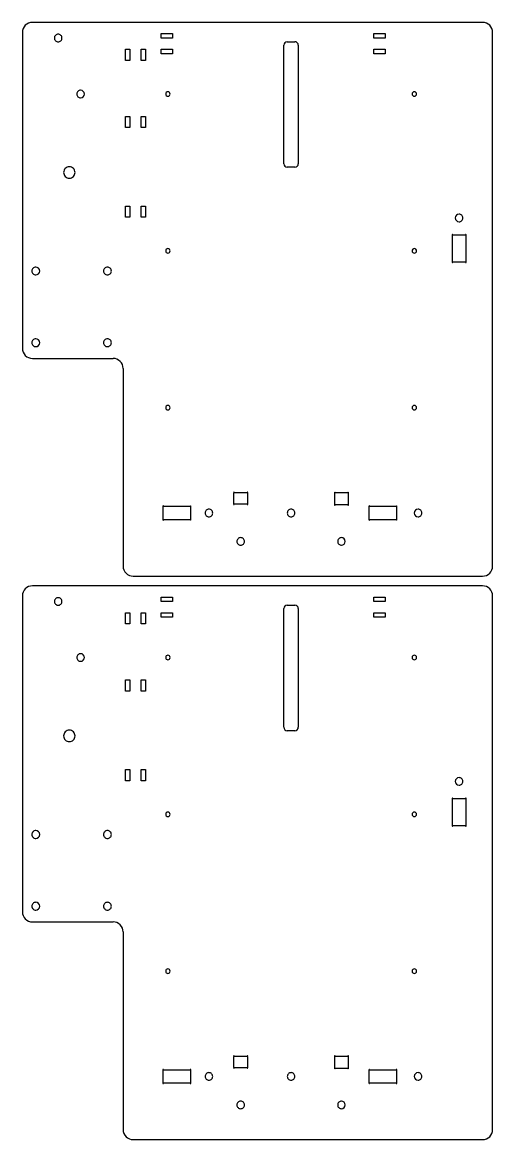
# Model space of a CAD drawing. Extents: x 0.2 to 24, y 4.2 to 23.9.
# Drawn here: x 0.16 to 8.43, y 4.2 to 23.83 of the extents above; entities that cross this region are included whole.
import ezdxf

# ---------------------------------------------------------------- set-up
doc = ezdxf.new("R2010")
doc.units = 0
doc.layers.add('Layer_1', color=7, linetype='CONTINUOUS')

msp = doc.modelspace()

# ---------------------------------------------------------------- linework, layer by layer
at = {"layer": 'Layer_1', "color": 1}
for points in [[(8.254563, 23.832835), (0.341177, 23.832835)], [(0.164011, 23.655669), (0.164011, 18.104488)], [(8.431728, 14.277717), (8.431728, 23.655669)], [(4.762437, 21.34636), (4.762437, 23.432974)], [(4.821492, 23.492029), (4.95535, 23.492029)], [(5.014405, 23.432974), (5.014405, 21.34636)], [(4.95535, 21.287305), (4.821492, 21.287305)], [(7.723067, 19.622205), (7.723067, 20.090709)], [(7.728972, 20.096614), (7.953381, 20.096614)], [(7.959287, 20.090709), (7.959287, 19.622205)], [(7.953381, 19.616299), (7.728972, 19.616299)], [(0.341177, 17.927323), (1.7585, 17.927323)], [(1.935665, 17.750157), (1.935665, 14.277717)], [(3.884484, 15.370236), (3.884484, 15.56315)], [(3.890389, 15.569055), (4.114799, 15.569055)], [(4.120704, 15.56315), (4.120704, 15.370236)], [(5.656137, 15.358425), (5.656137, 15.56315)], [(5.662043, 15.569055), (5.886452, 15.569055)], [(5.892358, 15.56315), (5.892358, 15.358425)], [(2.640389, 15.098583), (2.640389, 15.322992)], [(2.646295, 15.328898), (3.114799, 15.328898)], [(3.120704, 15.322992), (3.120704, 15.098583)], [(4.114799, 15.364331), (3.890389, 15.364331)], [(5.886452, 15.35252), (5.662043, 15.35252)], [(6.262437, 15.098583), (6.262437, 15.322992)], [(6.268342, 15.328898), (6.736846, 15.328898)], [(6.742752, 15.322992), (6.742752, 15.098583)], [(3.114799, 15.092677), (2.646295, 15.092677)], [(6.736846, 15.092677), (6.268342, 15.092677)], [(2.11283, 14.100551), (8.254563, 14.100551)], [(0.164011, 13.754291), (0.164011, 8.20311)], [(8.254563, 13.931457), (0.341177, 13.931457)], [(8.431728, 4.376339), (8.431728, 13.754291)], [(4.821492, 13.590651), (4.95535, 13.590651)], [(4.762437, 11.444982), (4.762437, 13.531596)], [(5.014405, 13.531596), (5.014405, 11.444982)], [(4.95535, 11.385927), (4.821492, 11.385927)], [(7.723067, 9.720827), (7.723067, 10.189331)], [(7.728972, 10.195236), (7.953381, 10.195236)], [(7.959287, 10.189331), (7.959287, 9.720827)], [(7.953381, 9.714921), (7.728972, 9.714921)], [(0.341177, 8.025945), (1.7585, 8.025945)], [(1.935665, 7.84878), (1.935665, 4.376339)], [(3.884484, 5.468858), (3.884484, 5.661772)], [(3.890389, 5.667677), (4.114799, 5.667677)], [(4.120704, 5.661772), (4.120704, 5.468858)], [(5.656137, 5.457047), (5.656137, 5.661772)], [(5.662043, 5.667677), (5.886452, 5.667677)], [(5.892358, 5.661772), (5.892358, 5.457047)], [(2.640389, 5.197205), (2.640389, 5.421614)], [(2.646295, 5.42752), (3.114799, 5.42752)], [(3.120704, 5.421614), (3.120704, 5.197205)], [(4.114799, 5.462953), (3.890389, 5.462953)], [(5.886452, 5.451142), (5.662043, 5.451142)], [(6.262437, 5.197205), (6.262437, 5.421614)], [(6.268342, 5.42752), (6.736846, 5.42752)], [(6.742752, 5.421614), (6.742752, 5.197205)], [(3.114799, 5.191299), (2.646295, 5.191299)], [(6.736846, 5.191299), (6.268342, 5.191299)], [(2.11283, 4.199173), (8.254563, 4.199173)]]:
    msp.add_lwpolyline(points, dxfattribs=at)
for points in [[(2.604956, 23.635984), (2.801807, 23.635984), (2.801807, 23.557244), (2.604956, 23.557244)], [(6.345114, 23.635984), (6.541964, 23.635984), (6.541964, 23.557244), (6.345114, 23.557244)], [(0.860862, 23.557244)], [(1.975035, 23.360394), (2.053775, 23.360394), (2.053775, 23.163543), (1.975035, 23.163543)], [(2.250626, 23.360394), (2.329366, 23.360394), (2.329366, 23.163543), (2.250626, 23.163543)], [(2.604956, 23.360394), (2.801807, 23.360394), (2.801807, 23.281654), (2.604956, 23.281654)], [(6.345114, 23.360394), (6.541964, 23.360394), (6.541964, 23.281654), (6.345114, 23.281654)], [(1.254563, 22.572992)], [(2.762437, 22.572992)], [(7.093145, 22.572992)], [(1.975035, 22.179291), (2.053775, 22.179291), (2.053775, 21.982441), (1.975035, 21.982441)], [(2.250626, 22.179291), (2.329366, 22.179291), (2.329366, 21.982441), (2.250626, 21.982441)], [(1.091177, 21.195039)], [(1.975035, 20.604488), (2.053775, 20.604488), (2.053775, 20.407638), (1.975035, 20.407638)], [(2.250626, 20.604488), (2.329366, 20.604488), (2.329366, 20.407638), (2.250626, 20.407638)], [(7.908106, 20.395826)], [(2.762437, 19.817087)], [(7.093145, 19.817087)], [(0.46913, 19.462756)], [(1.728972, 19.462756)], [(0.46913, 18.202913)], [(1.728972, 18.202913)], [(2.762437, 17.061181)], [(7.093145, 17.061181)], [(3.510468, 15.210787)], [(4.95535, 15.210787)], [(7.187633, 15.210787)], [(4.069523, 14.710787)], [(5.841177, 14.710787)], [(0.860862, 13.655866)], [(2.604956, 13.734606), (2.801807, 13.734606), (2.801807, 13.655866), (2.604956, 13.655866)], [(6.345114, 13.734606), (6.541964, 13.734606), (6.541964, 13.655866), (6.345114, 13.655866)], [(1.975035, 13.459016), (2.053775, 13.459016), (2.053775, 13.262165), (1.975035, 13.262165)], [(2.250626, 13.459016), (2.329366, 13.459016), (2.329366, 13.262165), (2.250626, 13.262165)], [(2.604956, 13.459016), (2.801807, 13.459016), (2.801807, 13.380276), (2.604956, 13.380276)], [(6.345114, 13.459016), (6.541964, 13.459016), (6.541964, 13.380276), (6.345114, 13.380276)], [(1.254563, 12.671614)], [(2.762437, 12.671614)], [(7.093145, 12.671614)], [(1.975035, 12.277913), (2.053775, 12.277913), (2.053775, 12.081063), (1.975035, 12.081063)], [(2.250626, 12.277913), (2.329366, 12.277913), (2.329366, 12.081063), (2.250626, 12.081063)], [(1.091177, 11.293661)], [(1.975035, 10.70311), (2.053775, 10.70311), (2.053775, 10.50626), (1.975035, 10.50626)], [(2.250626, 10.70311), (2.329366, 10.70311), (2.329366, 10.50626), (2.250626, 10.50626)], [(7.908106, 10.494448)], [(2.762437, 9.915709)], [(7.093145, 9.915709)], [(0.46913, 9.561378)], [(1.728972, 9.561378)], [(0.46913, 8.301535)], [(1.728972, 8.301535)], [(2.762437, 7.159803)], [(7.093145, 7.159803)], [(3.510468, 5.309409)], [(4.95535, 5.309409)], [(7.187633, 5.309409)], [(4.069523, 4.809409)], [(5.841177, 4.809409)]]:
    msp.add_lwpolyline(points, close=True, dxfattribs=at)
for points in [[(0.215902, 23.780944), (0.182677, 23.747719), (0.164011, 23.702656), (0.164011, 23.655669)], [(0.341177, 23.832835), (0.29419, 23.832835), (0.249127, 23.814169), (0.215902, 23.780944)], [(8.379837, 23.780944), (8.346612, 23.814169), (8.30155, 23.832835), (8.254563, 23.832835)], [(8.431728, 23.655669), (8.431728, 23.702656), (8.413062, 23.747719), (8.379837, 23.780944)], [(0.746607, 23.60457), (0.734055, 23.592018), (0.727004, 23.574995), (0.727004, 23.557244)], [(0.793933, 23.624173), (0.776182, 23.624173), (0.759158, 23.617122), (0.746607, 23.60457)], [(0.841259, 23.60457), (0.828707, 23.617122), (0.811683, 23.624173), (0.793933, 23.624173)], [(0.860862, 23.557244), (0.860862, 23.574995), (0.85381, 23.592018), (0.841259, 23.60457)], [(0.727004, 23.557244), (0.727004, 23.539493), (0.734055, 23.52247), (0.746607, 23.509918)], [(0.746607, 23.509918), (0.759158, 23.497366), (0.776182, 23.490315), (0.793933, 23.490315)], [(0.793933, 23.490315), (0.811683, 23.490315), (0.828707, 23.497366), (0.841259, 23.509918)], [(0.841259, 23.509918), (0.85381, 23.52247), (0.860862, 23.539493), (0.860862, 23.557244)], [(4.821492, 23.492029), (4.788884, 23.492029), (4.762447, 23.4656), (4.762437, 23.432992)], [(4.997115, 23.474744), (4.986039, 23.485823), (4.971016, 23.492047), (4.95535, 23.492047)], [(5.014405, 23.432974), (5.01441, 23.44864), (5.00819, 23.463665), (4.997115, 23.474744)], [(1.140307, 22.620318), (1.127756, 22.607767), (1.120704, 22.590743), (1.120704, 22.572992)], [(1.187633, 22.639921), (1.169883, 22.639921), (1.152859, 22.63287), (1.140307, 22.620318)], [(1.254563, 22.572992), (1.254563, 22.609956), (1.224597, 22.639921), (1.187633, 22.639921)], [(2.695228, 22.600831), (2.687844, 22.593448), (2.683696, 22.583434), (2.683696, 22.572992)], [(2.723067, 22.612362), (2.712625, 22.612362), (2.702611, 22.608214), (2.695228, 22.600831)], [(2.750905, 22.600831), (2.743522, 22.608214), (2.733508, 22.612362), (2.723067, 22.612362)], [(2.762437, 22.572992), (2.762437, 22.583434), (2.758289, 22.593448), (2.750905, 22.600831)], [(7.025936, 22.600831), (7.018553, 22.593448), (7.014405, 22.583434), (7.014405, 22.572992)], [(7.053775, 22.612362), (7.043334, 22.612362), (7.03332, 22.608214), (7.025936, 22.600831)], [(7.081614, 22.600831), (7.074231, 22.608214), (7.064217, 22.612362), (7.053775, 22.612362)], [(7.093145, 22.572992), (7.093145, 22.583434), (7.088997, 22.593448), (7.081614, 22.600831)], [(1.120704, 22.572992), (1.120704, 22.555241), (1.127756, 22.538218), (1.140307, 22.525666)], [(1.140307, 22.525666), (1.152859, 22.513114), (1.169883, 22.506063), (1.187633, 22.506063)], [(1.187633, 22.506063), (1.224597, 22.506063), (1.254563, 22.536028), (1.254563, 22.572992)], [(2.683696, 22.572992), (2.683696, 22.562551), (2.687844, 22.552537), (2.695228, 22.545153)], [(2.695228, 22.545153), (2.702611, 22.53777), (2.712625, 22.533622), (2.723067, 22.533622)], [(2.723067, 22.533622), (2.733508, 22.533622), (2.743522, 22.53777), (2.750905, 22.545153)], [(2.750905, 22.545153), (2.758289, 22.552537), (2.762437, 22.562551), (2.762437, 22.572992)], [(7.014405, 22.572992), (7.014405, 22.562551), (7.018553, 22.552537), (7.025936, 22.545153)], [(7.025936, 22.545153), (7.03332, 22.53777), (7.043334, 22.533622), (7.053775, 22.533622)], [(7.053775, 22.533622), (7.064217, 22.533622), (7.074231, 22.53777), (7.081614, 22.545153)], [(7.081614, 22.545153), (7.088997, 22.552537), (7.093145, 22.562551), (7.093145, 22.572992)], [(0.919794, 21.266028), (0.900967, 21.247201), (0.890389, 21.221665), (0.890389, 21.195039)], [(0.990783, 21.295433), (0.964157, 21.295433), (0.938621, 21.284856), (0.919794, 21.266028)], [(1.061772, 21.266028), (1.042945, 21.284856), (1.017409, 21.295433), (0.990783, 21.295433)], [(1.091177, 21.195039), (1.091177, 21.221665), (1.0806, 21.247201), (1.061772, 21.266028)], [(4.762437, 21.34636), (4.762447, 21.313752), (4.788884, 21.287323), (4.821492, 21.287323)], [(4.95535, 21.287305), (4.971016, 21.287305), (4.986039, 21.293529), (4.997115, 21.304608)], [(4.997115, 21.304608), (5.00819, 21.315687), (5.01441, 21.330712), (5.014405, 21.346378)], [(0.890389, 21.195039), (0.890389, 21.168413), (0.900967, 21.142878), (0.919794, 21.12405)], [(0.919794, 21.12405), (0.938621, 21.105223), (0.964157, 21.094646), (0.990783, 21.094646)], [(0.990783, 21.094646), (1.017409, 21.094646), (1.042945, 21.105223), (1.061772, 21.12405)], [(1.061772, 21.12405), (1.0806, 21.142878), (1.091177, 21.168413), (1.091177, 21.195039)], [(7.841177, 20.462756), (7.804213, 20.462756), (7.774248, 20.43279), (7.774248, 20.395826)], [(7.888503, 20.443152), (7.875951, 20.455704), (7.858927, 20.462756), (7.841177, 20.462756)], [(7.908106, 20.395826), (7.908106, 20.413577), (7.901054, 20.430601), (7.888503, 20.443152)], [(7.774248, 20.395826), (7.774248, 20.358862), (7.804213, 20.328897), (7.841177, 20.328897)], [(7.841177, 20.328897), (7.858927, 20.328897), (7.875951, 20.335949), (7.888503, 20.3485)], [(7.888503, 20.3485), (7.901054, 20.361052), (7.908106, 20.378076), (7.908106, 20.395826)], [(7.718891, 20.10079), (7.717202, 20.099101), (7.716696, 20.096561), (7.717611, 20.094354)], [(7.717611, 20.094354), (7.718525, 20.092147), (7.720678, 20.090709), (7.723067, 20.090709)], [(7.725326, 20.10207), (7.72312, 20.102984), (7.72058, 20.102479), (7.718891, 20.10079)], [(7.728972, 20.096614), (7.728972, 20.099003), (7.727533, 20.101156), (7.725326, 20.10207)], [(7.957027, 20.10207), (7.95482, 20.101156), (7.953381, 20.099003), (7.953381, 20.096614)], [(7.963463, 20.10079), (7.961774, 20.102479), (7.959234, 20.102984), (7.957027, 20.10207)], [(7.959287, 20.090709), (7.961676, 20.090709), (7.963829, 20.092147), (7.964743, 20.094354)], [(7.964743, 20.094354), (7.965657, 20.096561), (7.965152, 20.099101), (7.963463, 20.10079)], [(2.695228, 19.844925), (2.687844, 19.837542), (2.683696, 19.827528), (2.683696, 19.817087)], [(2.723067, 19.856457), (2.712625, 19.856457), (2.702611, 19.852309), (2.695228, 19.844925)], [(2.750905, 19.844925), (2.743522, 19.852309), (2.733508, 19.856457), (2.723067, 19.856457)], [(2.762437, 19.817087), (2.762437, 19.827528), (2.758289, 19.837542), (2.750905, 19.844925)], [(7.025936, 19.844925), (7.018553, 19.837542), (7.014405, 19.827528), (7.014405, 19.817087)], [(7.053775, 19.856457), (7.043334, 19.856457), (7.03332, 19.852309), (7.025936, 19.844925)], [(7.081614, 19.844925), (7.074231, 19.852309), (7.064217, 19.856457), (7.053775, 19.856457)], [(7.093145, 19.817087), (7.093145, 19.827528), (7.088997, 19.837542), (7.081614, 19.844925)], [(2.683696, 19.817087), (2.683696, 19.806645), (2.687844, 19.796631), (2.695228, 19.789248)], [(2.695228, 19.789248), (2.702611, 19.781864), (2.712625, 19.777717), (2.723067, 19.777717)], [(2.723067, 19.777717), (2.733508, 19.777717), (2.743522, 19.781864), (2.750905, 19.789248)], [(2.750905, 19.789248), (2.758289, 19.796631), (2.762437, 19.806645), (2.762437, 19.817087)], [(7.014405, 19.817087), (7.014405, 19.806645), (7.018553, 19.796631), (7.025936, 19.789248)], [(7.025936, 19.789248), (7.03332, 19.781864), (7.043334, 19.777717), (7.053775, 19.777717)], [(7.053775, 19.777717), (7.064217, 19.777717), (7.074231, 19.781864), (7.081614, 19.789248)], [(7.081614, 19.789248), (7.088997, 19.796631), (7.093145, 19.806645), (7.093145, 19.817087)], [(0.351514, 19.511474), (0.338593, 19.498553), (0.331334, 19.481029), (0.331334, 19.462756)], [(0.331334, 19.462756), (0.331334, 19.444483), (0.338593, 19.426959), (0.351514, 19.414038)], [(0.400232, 19.531654), (0.381959, 19.531654), (0.364435, 19.524395), (0.351514, 19.511474)], [(0.46913, 19.462756), (0.46913, 19.500807), (0.438283, 19.531654), (0.400232, 19.531654)], [(0.400232, 19.393858), (0.438283, 19.393858), (0.46913, 19.424705), (0.46913, 19.462756)], [(1.611356, 19.511474), (1.598436, 19.498553), (1.591177, 19.481029), (1.591177, 19.462756)], [(1.591177, 19.462756), (1.591177, 19.444483), (1.598436, 19.426959), (1.611356, 19.414038)], [(1.660074, 19.531654), (1.641802, 19.531654), (1.624277, 19.524395), (1.611356, 19.511474)], [(1.708792, 19.511474), (1.695872, 19.524395), (1.678347, 19.531654), (1.660074, 19.531654)], [(1.728972, 19.462756), (1.728972, 19.481029), (1.721713, 19.498553), (1.708792, 19.511474)], [(1.708792, 19.414038), (1.721713, 19.426959), (1.728972, 19.444483), (1.728972, 19.462756)], [(7.717611, 19.618559), (7.716696, 19.616352), (7.717202, 19.613812), (7.718891, 19.612123)], [(7.723067, 19.622205), (7.720678, 19.622205), (7.718525, 19.620766), (7.717611, 19.618559)], [(7.718891, 19.612123), (7.72058, 19.610434), (7.72312, 19.609929), (7.725326, 19.610843)], [(7.725326, 19.610843), (7.727533, 19.611757), (7.728972, 19.613911), (7.728972, 19.616299)], [(7.953381, 19.616299), (7.953381, 19.613911), (7.95482, 19.611757), (7.957027, 19.610843)], [(7.957027, 19.610843), (7.959234, 19.609929), (7.961774, 19.610434), (7.963463, 19.612123)], [(7.964743, 19.618559), (7.963829, 19.620766), (7.961676, 19.622205), (7.959287, 19.622205)], [(7.963463, 19.612123), (7.965152, 19.613812), (7.965657, 19.616352), (7.964743, 19.618559)], [(0.351514, 19.414038), (0.364435, 19.401117), (0.381959, 19.393858), (0.400232, 19.393858)], [(1.611356, 19.414038), (1.624277, 19.401117), (1.641802, 19.393858), (1.660074, 19.393858)], [(1.660074, 19.393858), (1.678347, 19.393858), (1.695872, 19.401117), (1.708792, 19.414038)], [(0.400232, 18.271811), (0.381959, 18.271811), (0.364435, 18.264552), (0.351514, 18.251631)], [(0.46913, 18.202913), (0.46913, 18.240965), (0.438283, 18.271811), (0.400232, 18.271811)], [(1.660074, 18.271811), (1.641802, 18.271811), (1.624277, 18.264552), (1.611356, 18.251631)], [(1.708792, 18.251631), (1.695872, 18.264552), (1.678347, 18.271811), (1.660074, 18.271811)], [(0.164011, 18.104488), (0.164011, 18.057501), (0.182677, 18.012438), (0.215902, 17.979213)], [(0.351514, 18.251631), (0.338593, 18.238711), (0.331334, 18.221186), (0.331334, 18.202913)], [(0.331334, 18.202913), (0.331334, 18.184641), (0.338593, 18.167116), (0.351514, 18.154195)], [(0.351514, 18.154195), (0.364435, 18.141275), (0.381959, 18.134016), (0.400232, 18.134016)], [(0.400232, 18.134016), (0.438283, 18.134016), (0.46913, 18.164862), (0.46913, 18.202913)], [(1.611356, 18.251631), (1.598436, 18.238711), (1.591177, 18.221186), (1.591177, 18.202913)], [(1.591177, 18.202913), (1.591177, 18.184641), (1.598436, 18.167116), (1.611356, 18.154195)], [(1.611356, 18.154195), (1.624277, 18.141275), (1.641802, 18.134016), (1.660074, 18.134016)], [(1.660074, 18.134016), (1.678347, 18.134016), (1.695872, 18.141275), (1.708792, 18.154195)], [(1.728972, 18.202913), (1.728972, 18.221186), (1.721713, 18.238711), (1.708792, 18.251631)], [(1.708792, 18.154195), (1.721713, 18.167116), (1.728972, 18.184641), (1.728972, 18.202913)], [(0.215902, 17.979213), (0.249127, 17.945988), (0.29419, 17.927323), (0.341177, 17.927323)], [(1.883774, 17.875432), (1.850549, 17.908657), (1.805487, 17.927323), (1.7585, 17.927323)], [(1.935665, 17.750157), (1.935665, 17.797145), (1.916999, 17.842207), (1.883774, 17.875432)], [(2.695228, 17.08902), (2.687844, 17.081637), (2.683696, 17.071623), (2.683696, 17.061181)], [(2.723067, 17.100551), (2.712625, 17.100551), (2.702611, 17.096403), (2.695228, 17.08902)], [(2.750905, 17.08902), (2.743522, 17.096403), (2.733508, 17.100551), (2.723067, 17.100551)], [(2.762437, 17.061181), (2.762437, 17.071623), (2.758289, 17.081637), (2.750905, 17.08902)], [(7.025936, 17.08902), (7.018553, 17.081637), (7.014405, 17.071623), (7.014405, 17.061181)], [(7.053775, 17.100551), (7.043334, 17.100551), (7.03332, 17.096403), (7.025936, 17.08902)], [(7.081614, 17.08902), (7.074231, 17.096403), (7.064217, 17.100551), (7.053775, 17.100551)], [(7.093145, 17.061181), (7.093145, 17.071623), (7.088997, 17.081637), (7.081614, 17.08902)], [(2.683696, 17.061181), (2.683696, 17.050739), (2.687844, 17.040725), (2.695228, 17.033342)], [(2.695228, 17.033342), (2.702611, 17.025959), (2.712625, 17.021811), (2.723067, 17.021811)], [(2.723067, 17.021811), (2.733508, 17.021811), (2.743522, 17.025959), (2.750905, 17.033342)], [(2.750905, 17.033342), (2.758289, 17.040725), (2.762437, 17.050739), (2.762437, 17.061181)], [(7.014405, 17.061181), (7.014405, 17.050739), (7.018553, 17.040725), (7.025936, 17.033342)], [(7.025936, 17.033342), (7.03332, 17.025959), (7.043334, 17.021811), (7.053775, 17.021811)], [(7.053775, 17.021811), (7.064217, 17.021811), (7.074231, 17.025959), (7.081614, 17.033342)], [(7.081614, 17.033342), (7.088997, 17.040725), (7.093145, 17.050739), (7.093145, 17.061181)], [(3.880308, 15.573231), (3.878619, 15.571542), (3.878114, 15.569002), (3.879028, 15.566795)], [(3.879028, 15.566795), (3.879942, 15.564588), (3.882095, 15.56315), (3.884484, 15.56315)], [(3.886744, 15.574511), (3.884537, 15.575425), (3.881997, 15.57492), (3.880308, 15.573231)], [(3.890389, 15.569055), (3.890389, 15.571444), (3.888951, 15.573597), (3.886744, 15.574511)], [(4.118444, 15.574511), (4.116238, 15.573597), (4.114799, 15.571444), (4.114799, 15.569055)], [(4.12488, 15.573231), (4.123191, 15.57492), (4.120651, 15.575425), (4.118444, 15.574511)], [(4.120704, 15.56315), (4.123093, 15.56315), (4.125246, 15.564588), (4.12616, 15.566795)], [(4.12616, 15.566795), (4.127074, 15.569002), (4.126569, 15.571542), (4.12488, 15.573231)], [(5.651962, 15.573231), (5.650273, 15.571542), (5.649767, 15.569002), (5.650681, 15.566795)], [(5.650681, 15.566795), (5.651595, 15.564588), (5.653749, 15.56315), (5.656137, 15.56315)], [(5.658397, 15.574511), (5.656191, 15.575425), (5.653651, 15.57492), (5.651962, 15.573231)], [(5.662043, 15.569055), (5.662043, 15.571444), (5.660604, 15.573597), (5.658397, 15.574511)], [(5.890098, 15.574511), (5.887891, 15.573597), (5.886452, 15.571444), (5.886452, 15.569055)], [(5.896534, 15.573231), (5.894845, 15.57492), (5.892305, 15.575425), (5.890098, 15.574511)], [(5.892358, 15.56315), (5.894746, 15.56315), (5.8969, 15.564588), (5.897814, 15.566795)], [(5.897814, 15.566795), (5.898728, 15.569002), (5.898223, 15.571542), (5.896534, 15.573231)], [(2.636214, 15.333073), (2.634525, 15.331385), (2.634019, 15.328844), (2.634933, 15.326638)], [(2.634933, 15.326638), (2.635847, 15.324431), (2.638001, 15.322992), (2.640389, 15.322992)], [(2.642649, 15.334354), (2.640443, 15.335268), (2.637903, 15.334762), (2.636214, 15.333073)], [(2.646295, 15.328898), (2.646295, 15.331286), (2.644856, 15.33344), (2.642649, 15.334354)], [(3.118444, 15.334354), (3.116238, 15.33344), (3.114799, 15.331286), (3.114799, 15.328898)], [(3.12488, 15.333073), (3.123191, 15.334762), (3.120651, 15.335268), (3.118444, 15.334354)], [(3.120704, 15.322992), (3.123093, 15.322992), (3.125246, 15.324431), (3.12616, 15.326638)], [(3.12616, 15.326638), (3.127074, 15.328844), (3.126569, 15.331385), (3.12488, 15.333073)], [(3.879028, 15.366591), (3.878114, 15.364384), (3.878619, 15.361844), (3.880308, 15.360155)], [(3.884484, 15.370236), (3.882095, 15.370236), (3.879942, 15.368797), (3.879028, 15.366591)], [(3.880308, 15.360155), (3.881997, 15.358466), (3.884537, 15.357961), (3.886744, 15.358875)], [(3.886744, 15.358875), (3.888951, 15.359789), (3.890389, 15.361942), (3.890389, 15.364331)], [(4.114799, 15.364331), (4.114799, 15.361942), (4.116238, 15.359789), (4.118444, 15.358875)], [(4.118444, 15.358875), (4.120651, 15.357961), (4.123191, 15.358466), (4.12488, 15.360155)], [(4.12616, 15.366591), (4.125246, 15.368797), (4.123093, 15.370236), (4.120704, 15.370236)], [(4.12488, 15.360155), (4.126569, 15.361844), (4.127074, 15.364384), (4.12616, 15.366591)], [(5.650681, 15.35478), (5.649767, 15.352573), (5.650273, 15.350033), (5.651962, 15.348344)], [(5.656137, 15.358425), (5.653749, 15.358425), (5.651595, 15.356986), (5.650681, 15.35478)], [(5.651962, 15.348344), (5.653651, 15.346655), (5.656191, 15.34615), (5.658397, 15.347064)], [(5.658397, 15.347064), (5.660604, 15.347978), (5.662043, 15.350131), (5.662043, 15.35252)], [(5.886452, 15.35252), (5.886452, 15.350131), (5.887891, 15.347978), (5.890098, 15.347064)], [(5.890098, 15.347064), (5.892305, 15.34615), (5.894845, 15.346655), (5.896534, 15.348344)], [(5.897814, 15.35478), (5.8969, 15.356986), (5.894746, 15.358425), (5.892358, 15.358425)], [(5.896534, 15.348344), (5.898223, 15.350033), (5.898728, 15.352573), (5.897814, 15.35478)], [(6.258261, 15.333073), (6.256572, 15.331385), (6.256067, 15.328844), (6.256981, 15.326638)], [(6.256981, 15.326638), (6.257895, 15.324431), (6.260048, 15.322992), (6.262437, 15.322992)], [(6.264697, 15.334354), (6.26249, 15.335268), (6.25995, 15.334762), (6.258261, 15.333073)], [(6.268342, 15.328898), (6.268342, 15.331286), (6.266903, 15.33344), (6.264697, 15.334354)], [(6.740492, 15.334354), (6.738285, 15.33344), (6.736846, 15.331286), (6.736846, 15.328898)], [(6.746927, 15.333073), (6.745238, 15.334762), (6.742698, 15.335268), (6.740492, 15.334354)], [(6.742752, 15.322992), (6.74514, 15.322992), (6.747293, 15.324431), (6.748208, 15.326638)], [(6.748208, 15.326638), (6.749122, 15.328844), (6.748616, 15.331385), (6.746927, 15.333073)], [(3.396213, 15.258113), (3.383661, 15.245562), (3.37661, 15.228538), (3.37661, 15.210787)], [(3.37661, 15.210787), (3.37661, 15.193037), (3.383661, 15.176013), (3.396213, 15.163461)], [(3.443539, 15.277717), (3.425788, 15.277717), (3.408765, 15.270665), (3.396213, 15.258113)], [(3.396213, 15.163461), (3.408765, 15.15091), (3.425788, 15.143858), (3.443539, 15.143858)], [(3.490865, 15.258113), (3.478313, 15.270665), (3.46129, 15.277717), (3.443539, 15.277717)], [(3.443539, 15.143858), (3.46129, 15.143858), (3.478313, 15.15091), (3.490865, 15.163461)], [(3.510468, 15.210787), (3.510468, 15.228538), (3.503417, 15.245562), (3.490865, 15.258113)], [(3.490865, 15.163461), (3.503417, 15.176013), (3.510468, 15.193037), (3.510468, 15.210787)], [(4.841095, 15.258113), (4.828543, 15.245562), (4.821492, 15.228538), (4.821492, 15.210787)], [(4.821492, 15.210787), (4.821492, 15.193037), (4.828543, 15.176013), (4.841095, 15.163461)], [(4.888421, 15.277717), (4.87067, 15.277717), (4.853646, 15.270665), (4.841095, 15.258113)], [(4.841095, 15.163461), (4.853646, 15.15091), (4.87067, 15.143858), (4.888421, 15.143858)], [(4.935747, 15.258113), (4.923195, 15.270665), (4.906172, 15.277717), (4.888421, 15.277717)], [(4.888421, 15.143858), (4.906172, 15.143858), (4.923195, 15.15091), (4.935747, 15.163461)], [(4.95535, 15.210787), (4.95535, 15.228538), (4.948299, 15.245562), (4.935747, 15.258113)], [(4.935747, 15.163461), (4.948299, 15.176013), (4.95535, 15.193037), (4.95535, 15.210787)], [(7.120704, 15.277717), (7.08374, 15.277717), (7.053775, 15.247751), (7.053775, 15.210787)], [(7.053775, 15.210787), (7.053775, 15.173824), (7.08374, 15.143858), (7.120704, 15.143858)], [(7.16803, 15.258113), (7.155479, 15.270665), (7.138455, 15.277717), (7.120704, 15.277717)], [(7.120704, 15.143858), (7.138455, 15.143858), (7.155479, 15.15091), (7.16803, 15.163461)], [(7.187633, 15.210787), (7.187633, 15.228538), (7.180582, 15.245562), (7.16803, 15.258113)], [(7.16803, 15.163461), (7.180582, 15.176013), (7.187633, 15.193037), (7.187633, 15.210787)], [(2.634933, 15.094937), (2.634019, 15.09273), (2.634525, 15.09019), (2.636214, 15.088501)], [(2.640389, 15.098583), (2.638001, 15.098583), (2.635847, 15.097144), (2.634933, 15.094937)], [(2.636214, 15.088501), (2.637903, 15.086812), (2.640443, 15.086307), (2.642649, 15.087221)], [(2.642649, 15.087221), (2.644856, 15.088135), (2.646295, 15.090289), (2.646295, 15.092677)], [(3.114799, 15.092677), (3.114799, 15.090289), (3.116238, 15.088135), (3.118444, 15.087221)], [(3.118444, 15.087221), (3.120651, 15.086307), (3.123191, 15.086812), (3.12488, 15.088501)], [(3.12616, 15.094937), (3.125246, 15.097144), (3.123093, 15.098583), (3.120704, 15.098583)], [(3.12488, 15.088501), (3.126569, 15.09019), (3.127074, 15.09273), (3.12616, 15.094937)], [(6.256981, 15.094937), (6.256067, 15.09273), (6.256572, 15.09019), (6.258261, 15.088501)], [(6.262437, 15.098583), (6.260048, 15.098583), (6.257895, 15.097144), (6.256981, 15.094937)], [(6.258261, 15.088501), (6.25995, 15.086812), (6.26249, 15.086307), (6.264697, 15.087221)], [(6.264697, 15.087221), (6.266903, 15.088135), (6.268342, 15.090289), (6.268342, 15.092677)], [(6.736846, 15.092677), (6.736846, 15.090289), (6.738285, 15.088135), (6.740492, 15.087221)], [(6.740492, 15.087221), (6.742698, 15.086307), (6.745238, 15.086812), (6.746927, 15.088501)], [(6.748208, 15.094937), (6.747293, 15.097144), (6.74514, 15.098583), (6.742752, 15.098583)], [(6.746927, 15.088501), (6.748616, 15.09019), (6.749122, 15.09273), (6.748208, 15.094937)], [(3.955268, 14.758113), (3.942716, 14.745562), (3.935665, 14.728538), (3.935665, 14.710787)], [(4.002594, 14.777717), (3.984843, 14.777717), (3.96782, 14.770665), (3.955268, 14.758113)], [(4.04992, 14.758113), (4.037368, 14.770665), (4.020345, 14.777717), (4.002594, 14.777717)], [(4.069523, 14.710787), (4.069523, 14.728538), (4.062472, 14.745562), (4.04992, 14.758113)], [(5.726922, 14.758113), (5.71437, 14.745562), (5.707319, 14.728538), (5.707319, 14.710787)], [(5.774248, 14.777717), (5.756497, 14.777717), (5.739473, 14.770665), (5.726922, 14.758113)], [(5.841177, 14.710787), (5.841177, 14.747751), (5.811212, 14.777717), (5.774248, 14.777717)], [(3.935665, 14.710787), (3.935665, 14.693037), (3.942716, 14.676013), (3.955268, 14.663461)], [(3.955268, 14.663461), (3.96782, 14.65091), (3.984843, 14.643858), (4.002594, 14.643858)], [(4.002594, 14.643858), (4.020345, 14.643858), (4.037368, 14.65091), (4.04992, 14.663461)], [(4.04992, 14.663461), (4.062472, 14.676013), (4.069523, 14.693037), (4.069523, 14.710787)], [(5.707319, 14.710787), (5.707319, 14.693037), (5.71437, 14.676013), (5.726922, 14.663461)], [(5.726922, 14.663461), (5.739473, 14.65091), (5.756497, 14.643858), (5.774248, 14.643858)], [(5.774248, 14.643858), (5.811212, 14.643858), (5.841177, 14.673823), (5.841177, 14.710787)], [(1.935665, 14.277717), (1.935665, 14.230729), (1.954331, 14.185667), (1.987555, 14.152442)], [(1.987555, 14.152442), (2.02078, 14.119217), (2.065843, 14.100551), (2.11283, 14.100551)], [(8.254563, 14.100551), (8.30155, 14.100551), (8.346612, 14.119217), (8.379837, 14.152442)], [(8.379837, 14.152442), (8.413062, 14.185667), (8.431728, 14.230729), (8.431728, 14.277717)], [(0.215902, 13.879566), (0.182677, 13.846341), (0.164011, 13.801279), (0.164011, 13.754291)], [(0.341177, 13.931457), (0.29419, 13.931457), (0.249127, 13.912791), (0.215902, 13.879566)], [(8.379837, 13.879566), (8.346612, 13.912791), (8.30155, 13.931457), (8.254563, 13.931457)], [(8.431728, 13.754291), (8.431728, 13.801279), (8.413062, 13.846341), (8.379837, 13.879566)], [(0.746607, 13.703192), (0.734055, 13.690641), (0.727004, 13.673617), (0.727004, 13.655866)], [(0.727004, 13.655866), (0.727004, 13.638115), (0.734055, 13.621092), (0.746607, 13.60854)], [(0.793933, 13.722795), (0.776182, 13.722795), (0.759158, 13.715744), (0.746607, 13.703192)], [(0.746607, 13.60854), (0.759158, 13.595988), (0.776182, 13.588937), (0.793933, 13.588937)], [(0.841259, 13.703192), (0.828707, 13.715744), (0.811683, 13.722795), (0.793933, 13.722795)], [(0.793933, 13.588937), (0.811683, 13.588937), (0.828707, 13.595988), (0.841259, 13.60854)], [(0.860862, 13.655866), (0.860862, 13.673617), (0.85381, 13.690641), (0.841259, 13.703192)], [(0.841259, 13.60854), (0.85381, 13.621092), (0.860862, 13.638115), (0.860862, 13.655866)], [(4.821492, 13.590651), (4.788884, 13.590651), (4.762447, 13.564222), (4.762437, 13.531614)], [(4.997115, 13.573366), (4.986039, 13.584445), (4.971016, 13.590669), (4.95535, 13.590669)], [(5.014405, 13.531596), (5.01441, 13.547262), (5.00819, 13.562287), (4.997115, 13.573366)], [(1.140307, 12.71894), (1.127756, 12.706389), (1.120704, 12.689365), (1.120704, 12.671614)], [(1.120704, 12.671614), (1.120704, 12.653863), (1.127756, 12.63684), (1.140307, 12.624288)], [(1.187633, 12.738543), (1.169883, 12.738543), (1.152859, 12.731492), (1.140307, 12.71894)], [(1.140307, 12.624288), (1.152859, 12.611736), (1.169883, 12.604685), (1.187633, 12.604685)], [(1.254563, 12.671614), (1.254563, 12.708578), (1.224597, 12.738543), (1.187633, 12.738543)], [(1.187633, 12.604685), (1.224597, 12.604685), (1.254563, 12.63465), (1.254563, 12.671614)], [(2.695228, 12.699453), (2.687844, 12.69207), (2.683696, 12.682056), (2.683696, 12.671614)], [(2.683696, 12.671614), (2.683696, 12.661173), (2.687844, 12.651159), (2.695228, 12.643775)], [(2.723067, 12.710984), (2.712625, 12.710984), (2.702611, 12.706836), (2.695228, 12.699453)], [(2.695228, 12.643775), (2.702611, 12.636392), (2.712625, 12.632244), (2.723067, 12.632244)], [(2.750905, 12.699453), (2.743522, 12.706836), (2.733508, 12.710984), (2.723067, 12.710984)], [(2.723067, 12.632244), (2.733508, 12.632244), (2.743522, 12.636392), (2.750905, 12.643775)], [(2.762437, 12.671614), (2.762437, 12.682056), (2.758289, 12.69207), (2.750905, 12.699453)], [(2.750905, 12.643775), (2.758289, 12.651159), (2.762437, 12.661173), (2.762437, 12.671614)], [(7.025936, 12.699453), (7.018553, 12.69207), (7.014405, 12.682056), (7.014405, 12.671614)], [(7.014405, 12.671614), (7.014405, 12.661173), (7.018553, 12.651159), (7.025936, 12.643775)], [(7.053775, 12.710984), (7.043334, 12.710984), (7.03332, 12.706836), (7.025936, 12.699453)], [(7.025936, 12.643775), (7.03332, 12.636392), (7.043334, 12.632244), (7.053775, 12.632244)], [(7.081614, 12.699453), (7.074231, 12.706836), (7.064217, 12.710984), (7.053775, 12.710984)], [(7.053775, 12.632244), (7.064217, 12.632244), (7.074231, 12.636392), (7.081614, 12.643775)], [(7.093145, 12.671614), (7.093145, 12.682056), (7.088997, 12.69207), (7.081614, 12.699453)], [(7.081614, 12.643775), (7.088997, 12.651159), (7.093145, 12.661173), (7.093145, 12.671614)], [(0.990783, 11.394055), (0.964157, 11.394055), (0.938621, 11.383478), (0.919794, 11.36465)], [(1.061772, 11.36465), (1.042945, 11.383478), (1.017409, 11.394055), (0.990783, 11.394055)], [(4.762437, 11.444982), (4.762447, 11.412374), (4.788884, 11.385945), (4.821492, 11.385945)], [(4.95535, 11.385927), (4.971016, 11.385927), (4.986039, 11.392151), (4.997115, 11.40323)], [(4.997115, 11.40323), (5.00819, 11.414309), (5.01441, 11.429334), (5.014405, 11.445)], [(0.919794, 11.36465), (0.900967, 11.345823), (0.890389, 11.320287), (0.890389, 11.293661)], [(0.890389, 11.293661), (0.890389, 11.267035), (0.900967, 11.2415), (0.919794, 11.222672)], [(0.919794, 11.222672), (0.938621, 11.203845), (0.964157, 11.193268), (0.990783, 11.193268)], [(0.990783, 11.193268), (1.017409, 11.193268), (1.042945, 11.203845), (1.061772, 11.222672)], [(1.091177, 11.293661), (1.091177, 11.320287), (1.0806, 11.345823), (1.061772, 11.36465)], [(1.061772, 11.222672), (1.0806, 11.2415), (1.091177, 11.267035), (1.091177, 11.293661)], [(7.841177, 10.561378), (7.804213, 10.561378), (7.774248, 10.531412), (7.774248, 10.494448)], [(7.774248, 10.494448), (7.774248, 10.457484), (7.804213, 10.427519), (7.841177, 10.427519)], [(7.888503, 10.541774), (7.875951, 10.554326), (7.858927, 10.561378), (7.841177, 10.561378)], [(7.841177, 10.427519), (7.858927, 10.427519), (7.875951, 10.434571), (7.888503, 10.447122)], [(7.908106, 10.494448), (7.908106, 10.512199), (7.901054, 10.529223), (7.888503, 10.541774)], [(7.888503, 10.447122), (7.901054, 10.459674), (7.908106, 10.476698), (7.908106, 10.494448)], [(7.718891, 10.199412), (7.717202, 10.197723), (7.716696, 10.195183), (7.717611, 10.192976)], [(7.717611, 10.192976), (7.718525, 10.19077), (7.720678, 10.189331), (7.723067, 10.189331)], [(7.725326, 10.200692), (7.72312, 10.201606), (7.72058, 10.201101), (7.718891, 10.199412)], [(7.728972, 10.195236), (7.728972, 10.197625), (7.727533, 10.199778), (7.725326, 10.200692)], [(7.957027, 10.200692), (7.95482, 10.199778), (7.953381, 10.197625), (7.953381, 10.195236)], [(7.963463, 10.199412), (7.961774, 10.201101), (7.959234, 10.201606), (7.957027, 10.200692)], [(7.959287, 10.189331), (7.961676, 10.189331), (7.963829, 10.19077), (7.964743, 10.192976)], [(7.964743, 10.192976), (7.965657, 10.195183), (7.965152, 10.197723), (7.963463, 10.199412)], [(2.695228, 9.943548), (2.687844, 9.936164), (2.683696, 9.92615), (2.683696, 9.915709)], [(2.683696, 9.915709), (2.683696, 9.905267), (2.687844, 9.895253), (2.695228, 9.88787)], [(2.723067, 9.955079), (2.712625, 9.955079), (2.702611, 9.950931), (2.695228, 9.943548)], [(2.695228, 9.88787), (2.702611, 9.880486), (2.712625, 9.876339), (2.723067, 9.876339)], [(2.750905, 9.943548), (2.743522, 9.950931), (2.733508, 9.955079), (2.723067, 9.955079)], [(2.723067, 9.876339), (2.733508, 9.876339), (2.743522, 9.880486), (2.750905, 9.88787)], [(2.762437, 9.915709), (2.762437, 9.92615), (2.758289, 9.936164), (2.750905, 9.943548)], [(2.750905, 9.88787), (2.758289, 9.895253), (2.762437, 9.905267), (2.762437, 9.915709)], [(7.025936, 9.943548), (7.018553, 9.936164), (7.014405, 9.92615), (7.014405, 9.915709)], [(7.014405, 9.915709), (7.014405, 9.905267), (7.018553, 9.895253), (7.025936, 9.88787)], [(7.053775, 9.955079), (7.043334, 9.955079), (7.03332, 9.950931), (7.025936, 9.943548)], [(7.025936, 9.88787), (7.03332, 9.880486), (7.043334, 9.876339), (7.053775, 9.876339)], [(7.081614, 9.943548), (7.074231, 9.950931), (7.064217, 9.955079), (7.053775, 9.955079)], [(7.053775, 9.876339), (7.064217, 9.876339), (7.074231, 9.880486), (7.081614, 9.88787)], [(7.093145, 9.915709), (7.093145, 9.92615), (7.088997, 9.936164), (7.081614, 9.943548)], [(7.081614, 9.88787), (7.088997, 9.895253), (7.093145, 9.905267), (7.093145, 9.915709)], [(0.400232, 9.630276), (0.381959, 9.630276), (0.364435, 9.623017), (0.351514, 9.610096)], [(0.46913, 9.561378), (0.46913, 9.599429), (0.438283, 9.630276), (0.400232, 9.630276)], [(1.660074, 9.630276), (1.641802, 9.630276), (1.624277, 9.623017), (1.611356, 9.610096)], [(1.708792, 9.610096), (1.695872, 9.623017), (1.678347, 9.630276), (1.660074, 9.630276)], [(7.717611, 9.717181), (7.716696, 9.714974), (7.717202, 9.712434), (7.718891, 9.710745)], [(7.723067, 9.720827), (7.720678, 9.720827), (7.718525, 9.719388), (7.717611, 9.717181)], [(7.718891, 9.710745), (7.72058, 9.709056), (7.72312, 9.708551), (7.725326, 9.709465)], [(7.725326, 9.709465), (7.727533, 9.710379), (7.728972, 9.712533), (7.728972, 9.714921)], [(7.953381, 9.714921), (7.953381, 9.712533), (7.95482, 9.710379), (7.957027, 9.709465)], [(7.957027, 9.709465), (7.959234, 9.708551), (7.961774, 9.709056), (7.963463, 9.710745)], [(7.964743, 9.717181), (7.963829, 9.719388), (7.961676, 9.720827), (7.959287, 9.720827)], [(7.963463, 9.710745), (7.965152, 9.712434), (7.965657, 9.714974), (7.964743, 9.717181)], [(0.351514, 9.610096), (0.338593, 9.597175), (0.331334, 9.579651), (0.331334, 9.561378)], [(0.331334, 9.561378), (0.331334, 9.543105), (0.338593, 9.525581), (0.351514, 9.51266)], [(0.351514, 9.51266), (0.364435, 9.499739), (0.381959, 9.49248), (0.400232, 9.49248)], [(0.400232, 9.49248), (0.438283, 9.49248), (0.46913, 9.523327), (0.46913, 9.561378)], [(1.611356, 9.610096), (1.598436, 9.597175), (1.591177, 9.579651), (1.591177, 9.561378)], [(1.591177, 9.561378), (1.591177, 9.543105), (1.598436, 9.525581), (1.611356, 9.51266)], [(1.611356, 9.51266), (1.624277, 9.499739), (1.641802, 9.49248), (1.660074, 9.49248)], [(1.660074, 9.49248), (1.678347, 9.49248), (1.695872, 9.499739), (1.708792, 9.51266)], [(1.728972, 9.561378), (1.728972, 9.579651), (1.721713, 9.597175), (1.708792, 9.610096)], [(1.708792, 9.51266), (1.721713, 9.525581), (1.728972, 9.543105), (1.728972, 9.561378)], [(0.351514, 8.350253), (0.338593, 8.337333), (0.331334, 8.319808), (0.331334, 8.301535)], [(0.331334, 8.301535), (0.331334, 8.283263), (0.338593, 8.265738), (0.351514, 8.252817)], [(0.400232, 8.370433), (0.381959, 8.370433), (0.364435, 8.363174), (0.351514, 8.350253)], [(0.351514, 8.252817), (0.364435, 8.239897), (0.381959, 8.232638), (0.400232, 8.232638)], [(0.46913, 8.301535), (0.46913, 8.339587), (0.438283, 8.370433), (0.400232, 8.370433)], [(0.400232, 8.232638), (0.438283, 8.232638), (0.46913, 8.263484), (0.46913, 8.301535)], [(1.611356, 8.350253), (1.598436, 8.337333), (1.591177, 8.319808), (1.591177, 8.301535)], [(1.591177, 8.301535), (1.591177, 8.283263), (1.598436, 8.265738), (1.611356, 8.252817)], [(1.660074, 8.370433), (1.641802, 8.370433), (1.624277, 8.363174), (1.611356, 8.350253)], [(1.611356, 8.252817), (1.624277, 8.239897), (1.641802, 8.232638), (1.660074, 8.232638)], [(1.708792, 8.350253), (1.695872, 8.363174), (1.678347, 8.370433), (1.660074, 8.370433)], [(1.660074, 8.232638), (1.678347, 8.232638), (1.695872, 8.239897), (1.708792, 8.252817)], [(1.728972, 8.301535), (1.728972, 8.319808), (1.721713, 8.337333), (1.708792, 8.350253)], [(1.708792, 8.252817), (1.721713, 8.265738), (1.728972, 8.283263), (1.728972, 8.301535)], [(0.164011, 8.20311), (0.164011, 8.156123), (0.182677, 8.11106), (0.215902, 8.077835)], [(0.215902, 8.077835), (0.249127, 8.04461), (0.29419, 8.025945), (0.341177, 8.025945)], [(1.883774, 7.974054), (1.850549, 8.007279), (1.805487, 8.025945), (1.7585, 8.025945)], [(1.935665, 7.84878), (1.935665, 7.895767), (1.916999, 7.940829), (1.883774, 7.974054)], [(2.695228, 7.187642), (2.687844, 7.180259), (2.683696, 7.170245), (2.683696, 7.159803)], [(2.683696, 7.159803), (2.683696, 7.149361), (2.687844, 7.139348), (2.695228, 7.131964)], [(2.723067, 7.199173), (2.712625, 7.199173), (2.702611, 7.195025), (2.695228, 7.187642)], [(2.695228, 7.131964), (2.702611, 7.124581), (2.712625, 7.120433), (2.723067, 7.120433)], [(2.750905, 7.187642), (2.743522, 7.195025), (2.733508, 7.199173), (2.723067, 7.199173)], [(2.723067, 7.120433), (2.733508, 7.120433), (2.743522, 7.124581), (2.750905, 7.131964)], [(2.762437, 7.159803), (2.762437, 7.170245), (2.758289, 7.180259), (2.750905, 7.187642)], [(2.750905, 7.131964), (2.758289, 7.139348), (2.762437, 7.149361), (2.762437, 7.159803)], [(7.025936, 7.187642), (7.018553, 7.180259), (7.014405, 7.170245), (7.014405, 7.159803)], [(7.014405, 7.159803), (7.014405, 7.149361), (7.018553, 7.139348), (7.025936, 7.131964)], [(7.053775, 7.199173), (7.043334, 7.199173), (7.03332, 7.195025), (7.025936, 7.187642)], [(7.025936, 7.131964), (7.03332, 7.124581), (7.043334, 7.120433), (7.053775, 7.120433)], [(7.081614, 7.187642), (7.074231, 7.195025), (7.064217, 7.199173), (7.053775, 7.199173)], [(7.053775, 7.120433), (7.064217, 7.120433), (7.074231, 7.124581), (7.081614, 7.131964)], [(7.093145, 7.159803), (7.093145, 7.170245), (7.088997, 7.180259), (7.081614, 7.187642)], [(7.081614, 7.131964), (7.088997, 7.139348), (7.093145, 7.149361), (7.093145, 7.159803)], [(3.880308, 5.671853), (3.878619, 5.670164), (3.878114, 5.667624), (3.879028, 5.665417)], [(3.879028, 5.665417), (3.879942, 5.66321), (3.882095, 5.661772), (3.884484, 5.661772)], [(3.886744, 5.673133), (3.884537, 5.674047), (3.881997, 5.673542), (3.880308, 5.671853)], [(3.890389, 5.667677), (3.890389, 5.670066), (3.888951, 5.672219), (3.886744, 5.673133)], [(4.118444, 5.673133), (4.116238, 5.672219), (4.114799, 5.670066), (4.114799, 5.667677)], [(4.12488, 5.671853), (4.123191, 5.673542), (4.120651, 5.674047), (4.118444, 5.673133)], [(4.120704, 5.661772), (4.123093, 5.661772), (4.125246, 5.66321), (4.12616, 5.665417)], [(4.12616, 5.665417), (4.127074, 5.667624), (4.126569, 5.670164), (4.12488, 5.671853)], [(5.651962, 5.671853), (5.650273, 5.670164), (5.649767, 5.667624), (5.650681, 5.665417)], [(5.650681, 5.665417), (5.651595, 5.66321), (5.653749, 5.661772), (5.656137, 5.661772)], [(5.658397, 5.673133), (5.656191, 5.674047), (5.653651, 5.673542), (5.651962, 5.671853)], [(5.662043, 5.667677), (5.662043, 5.670066), (5.660604, 5.672219), (5.658397, 5.673133)], [(5.890098, 5.673133), (5.887891, 5.672219), (5.886452, 5.670066), (5.886452, 5.667677)], [(5.896534, 5.671853), (5.894845, 5.673542), (5.892305, 5.674047), (5.890098, 5.673133)], [(5.892358, 5.661772), (5.894746, 5.661772), (5.8969, 5.66321), (5.897814, 5.665417)], [(5.897814, 5.665417), (5.898728, 5.667624), (5.898223, 5.670164), (5.896534, 5.671853)], [(2.636214, 5.431696), (2.634525, 5.430007), (2.634019, 5.427466), (2.634933, 5.42526)], [(2.634933, 5.42526), (2.635847, 5.423053), (2.638001, 5.421614), (2.640389, 5.421614)], [(2.642649, 5.432976), (2.640443, 5.43389), (2.637903, 5.433384), (2.636214, 5.431696)], [(2.646295, 5.42752), (2.646295, 5.429908), (2.644856, 5.432062), (2.642649, 5.432976)], [(3.118444, 5.432976), (3.116238, 5.432062), (3.114799, 5.429908), (3.114799, 5.42752)], [(3.12488, 5.431696), (3.123191, 5.433384), (3.120651, 5.43389), (3.118444, 5.432976)], [(3.120704, 5.421614), (3.123093, 5.421614), (3.125246, 5.423053), (3.12616, 5.42526)], [(3.12616, 5.42526), (3.127074, 5.427466), (3.126569, 5.430007), (3.12488, 5.431696)], [(3.396213, 5.356736), (3.383661, 5.344184), (3.37661, 5.32716), (3.37661, 5.309409)], [(3.37661, 5.309409), (3.37661, 5.291659), (3.383661, 5.274635), (3.396213, 5.262083)], [(3.443539, 5.376339), (3.425788, 5.376339), (3.408765, 5.369287), (3.396213, 5.356736)], [(3.490865, 5.356736), (3.478313, 5.369287), (3.46129, 5.376339), (3.443539, 5.376339)], [(3.510468, 5.309409), (3.510468, 5.32716), (3.503417, 5.344184), (3.490865, 5.356736)], [(3.490865, 5.262083), (3.503417, 5.274635), (3.510468, 5.291659), (3.510468, 5.309409)], [(3.879028, 5.465213), (3.878114, 5.463006), (3.878619, 5.460466), (3.880308, 5.458777)], [(3.884484, 5.468858), (3.882095, 5.468858), (3.879942, 5.467419), (3.879028, 5.465213)], [(3.880308, 5.458777), (3.881997, 5.457088), (3.884537, 5.456583), (3.886744, 5.457497)], [(3.886744, 5.457497), (3.888951, 5.458411), (3.890389, 5.460564), (3.890389, 5.462953)], [(4.114799, 5.462953), (4.114799, 5.460564), (4.116238, 5.458411), (4.118444, 5.457497)], [(4.118444, 5.457497), (4.120651, 5.456583), (4.123191, 5.457088), (4.12488, 5.458777)], [(4.12616, 5.465213), (4.125246, 5.467419), (4.123093, 5.468858), (4.120704, 5.468858)], [(4.12488, 5.458777), (4.126569, 5.460466), (4.127074, 5.463006), (4.12616, 5.465213)], [(4.841095, 5.356736), (4.828543, 5.344184), (4.821492, 5.32716), (4.821492, 5.309409)], [(4.821492, 5.309409), (4.821492, 5.291659), (4.828543, 5.274635), (4.841095, 5.262083)], [(4.888421, 5.376339), (4.87067, 5.376339), (4.853646, 5.369287), (4.841095, 5.356736)], [(4.935747, 5.356736), (4.923195, 5.369287), (4.906172, 5.376339), (4.888421, 5.376339)], [(4.95535, 5.309409), (4.95535, 5.32716), (4.948299, 5.344184), (4.935747, 5.356736)], [(4.935747, 5.262083), (4.948299, 5.274635), (4.95535, 5.291659), (4.95535, 5.309409)], [(5.650681, 5.453402), (5.649767, 5.451195), (5.650273, 5.448655), (5.651962, 5.446966)], [(5.656137, 5.457047), (5.653749, 5.457047), (5.651595, 5.455608), (5.650681, 5.453402)], [(5.651962, 5.446966), (5.653651, 5.445277), (5.656191, 5.444772), (5.658397, 5.445686)], [(5.658397, 5.445686), (5.660604, 5.4466), (5.662043, 5.448753), (5.662043, 5.451142)], [(5.886452, 5.451142), (5.886452, 5.448753), (5.887891, 5.4466), (5.890098, 5.445686)], [(5.890098, 5.445686), (5.892305, 5.444772), (5.894845, 5.445277), (5.896534, 5.446966)], [(5.897814, 5.453402), (5.8969, 5.455608), (5.894746, 5.457047), (5.892358, 5.457047)], [(5.896534, 5.446966), (5.898223, 5.448655), (5.898728, 5.451195), (5.897814, 5.453402)], [(6.258261, 5.431696), (6.256572, 5.430007), (6.256067, 5.427466), (6.256981, 5.42526)], [(6.256981, 5.42526), (6.257895, 5.423053), (6.260048, 5.421614), (6.262437, 5.421614)], [(6.264697, 5.432976), (6.26249, 5.43389), (6.25995, 5.433384), (6.258261, 5.431696)], [(6.268342, 5.42752), (6.268342, 5.429908), (6.266903, 5.432062), (6.264697, 5.432976)], [(6.740492, 5.432976), (6.738285, 5.432062), (6.736846, 5.429908), (6.736846, 5.42752)], [(6.746927, 5.431696), (6.745238, 5.433384), (6.742698, 5.43389), (6.740492, 5.432976)], [(6.742752, 5.421614), (6.74514, 5.421614), (6.747293, 5.423053), (6.748208, 5.42526)], [(6.748208, 5.42526), (6.749122, 5.427466), (6.748616, 5.430007), (6.746927, 5.431696)], [(7.120704, 5.376339), (7.08374, 5.376339), (7.053775, 5.346373), (7.053775, 5.309409)], [(7.053775, 5.309409), (7.053775, 5.272446), (7.08374, 5.24248), (7.120704, 5.24248)], [(7.16803, 5.356736), (7.155479, 5.369287), (7.138455, 5.376339), (7.120704, 5.376339)], [(7.187633, 5.309409), (7.187633, 5.32716), (7.180582, 5.344184), (7.16803, 5.356736)], [(7.16803, 5.262083), (7.180582, 5.274635), (7.187633, 5.291659), (7.187633, 5.309409)], [(2.634933, 5.193559), (2.634019, 5.191352), (2.634525, 5.188812), (2.636214, 5.187123)], [(2.640389, 5.197205), (2.638001, 5.197205), (2.635847, 5.195766), (2.634933, 5.193559)], [(2.636214, 5.187123), (2.637903, 5.185434), (2.640443, 5.184929), (2.642649, 5.185843)], [(2.642649, 5.185843), (2.644856, 5.186757), (2.646295, 5.188911), (2.646295, 5.191299)], [(3.114799, 5.191299), (3.114799, 5.188911), (3.116238, 5.186757), (3.118444, 5.185843)], [(3.118444, 5.185843), (3.120651, 5.184929), (3.123191, 5.185434), (3.12488, 5.187123)], [(3.12616, 5.193559), (3.125246, 5.195766), (3.123093, 5.197205), (3.120704, 5.197205)], [(3.12488, 5.187123), (3.126569, 5.188812), (3.127074, 5.191352), (3.12616, 5.193559)], [(3.396213, 5.262083), (3.408765, 5.249532), (3.425788, 5.24248), (3.443539, 5.24248)], [(3.443539, 5.24248), (3.46129, 5.24248), (3.478313, 5.249532), (3.490865, 5.262083)], [(4.841095, 5.262083), (4.853646, 5.249532), (4.87067, 5.24248), (4.888421, 5.24248)], [(4.888421, 5.24248), (4.906172, 5.24248), (4.923195, 5.249532), (4.935747, 5.262083)], [(6.256981, 5.193559), (6.256067, 5.191352), (6.256572, 5.188812), (6.258261, 5.187123)], [(6.262437, 5.197205), (6.260048, 5.197205), (6.257895, 5.195766), (6.256981, 5.193559)], [(6.258261, 5.187123), (6.25995, 5.185434), (6.26249, 5.184929), (6.264697, 5.185843)], [(6.264697, 5.185843), (6.266903, 5.186757), (6.268342, 5.188911), (6.268342, 5.191299)], [(6.736846, 5.191299), (6.736846, 5.188911), (6.738285, 5.186757), (6.740492, 5.185843)], [(6.740492, 5.185843), (6.742698, 5.184929), (6.745238, 5.185434), (6.746927, 5.187123)], [(6.748208, 5.193559), (6.747293, 5.195766), (6.74514, 5.197205), (6.742752, 5.197205)], [(6.746927, 5.187123), (6.748616, 5.188812), (6.749122, 5.191352), (6.748208, 5.193559)], [(7.120704, 5.24248), (7.138455, 5.24248), (7.155479, 5.249532), (7.16803, 5.262083)], [(3.955268, 4.856735), (3.942716, 4.844184), (3.935665, 4.82716), (3.935665, 4.809409)], [(3.935665, 4.809409), (3.935665, 4.791659), (3.942716, 4.774635), (3.955268, 4.762083)], [(4.002594, 4.876339), (3.984843, 4.876339), (3.96782, 4.869287), (3.955268, 4.856735)], [(3.955268, 4.762083), (3.96782, 4.749532), (3.984843, 4.74248), (4.002594, 4.74248)], [(4.04992, 4.856735), (4.037368, 4.869287), (4.020345, 4.876339), (4.002594, 4.876339)], [(4.002594, 4.74248), (4.020345, 4.74248), (4.037368, 4.749532), (4.04992, 4.762083)], [(4.069523, 4.809409), (4.069523, 4.82716), (4.062472, 4.844184), (4.04992, 4.856735)], [(4.04992, 4.762083), (4.062472, 4.774635), (4.069523, 4.791659), (4.069523, 4.809409)], [(5.726922, 4.856735), (5.71437, 4.844184), (5.707319, 4.82716), (5.707319, 4.809409)], [(5.707319, 4.809409), (5.707319, 4.791659), (5.71437, 4.774635), (5.726922, 4.762083)], [(5.774248, 4.876339), (5.756497, 4.876339), (5.739473, 4.869287), (5.726922, 4.856735)], [(5.726922, 4.762083), (5.739473, 4.749532), (5.756497, 4.74248), (5.774248, 4.74248)], [(5.841177, 4.809409), (5.841177, 4.846373), (5.811212, 4.876339), (5.774248, 4.876339)], [(5.774248, 4.74248), (5.811212, 4.74248), (5.841177, 4.772446), (5.841177, 4.809409)], [(1.935665, 4.376339), (1.935665, 4.329351), (1.954331, 4.284289), (1.987555, 4.251064)], [(8.379837, 4.251064), (8.413062, 4.284289), (8.431728, 4.329351), (8.431728, 4.376339)], [(1.987555, 4.251064), (2.02078, 4.217839), (2.065843, 4.199173), (2.11283, 4.199173)], [(8.254563, 4.199173), (8.30155, 4.199173), (8.346612, 4.217839), (8.379837, 4.251064)]]:
    msp.add_open_spline(points, degree=3, dxfattribs=at)

doc.saveas('drawing.dxf')
